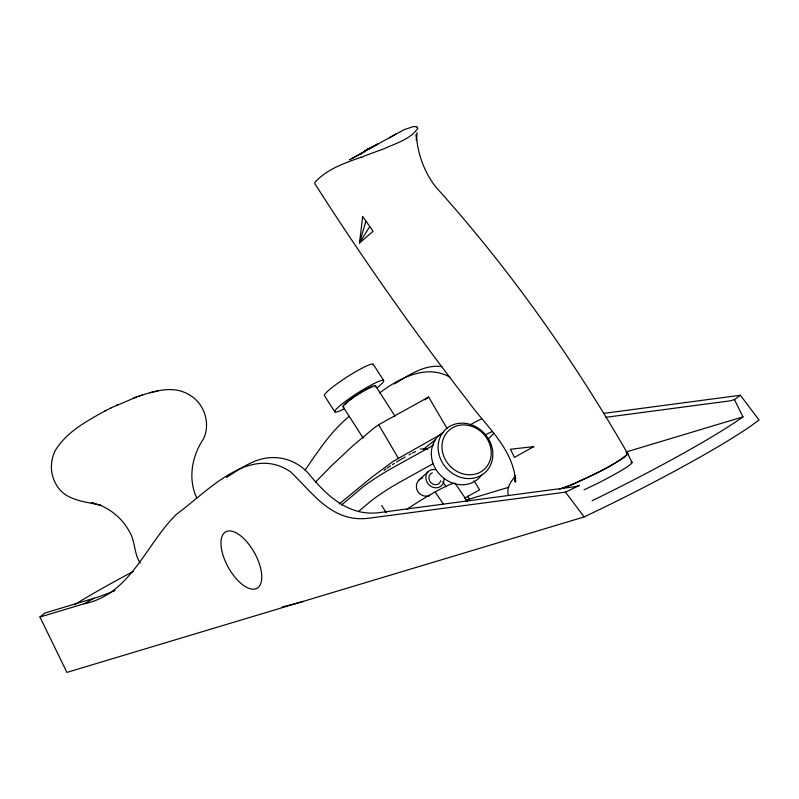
<?xml version="1.0" encoding="UTF-8"?>
<svg xmlns="http://www.w3.org/2000/svg" width="799" height="799" viewBox="0 0 799 799"><rect width="100%" height="100%" fill="white"/><g stroke="black" fill="none" stroke-linecap="round" stroke-linejoin="round"><path stroke-width="1.2" d="M515.225 476.074L514.646 481.288L515.745 477.812M372.174 147.186L404.234 129.648L413.183 126.622L416.539 126.602L417.877 128.18C410.466 139.336 396.064 143.131 384.499 148.594L364.324 155.965L361.468 157.633L360.788 157.333C344.449 163.096 327.101 169.108 315.066 182.152L314.826 183.67C362.486 258.277 413.433 330.796 467.705 400.738C485.702 426.077 513.797 448.728 515.585 482.067L515.315 476.164M416.539 126.602L416.449 127.181L416.239 126.622M417.028 132.674L416.459 140.434L416.239 134.542M365.792 221.483L359.52 242.986L373.093 231.251L362.666 216.429L359.52 242.986L369.567 226.896M305.058 470.092C318.302 451.135 331.066 431.001 349.313 416.389M515.745 475.675C511.11 481.118 505.917 488.019 508.444 495.54M487.959 439.3L494.072 433.098M315.325 482.256L331.955 465.348L353.438 445.253L373.622 428.334L378.666 424.728L428.644 397.043L446.901 428.174M423.66 449.098L435.635 439.48M418.896 480.109L428.024 471.81M364.614 151.181L365.612 150.302A46.242 21.483 61 0 1 369.028 148.604L366.951 149.842A16.13 3.486 -35.7 0 0 360.209 154.756M367.111 149.793L368.109 148.924A46.242 21.483 61 0 1 371.535 147.216L373.423 146.267A16.13 3.486 -35.7 0 1 375.989 145.288M339.156 503.999L372.184 476.943L393.038 461.432L441.637 433.927M341.453 505.068L361.518 488.199A28.424 2.737 -31.9 0 1 392.519 467.864L433.577 445.123M358.531 511.47L369.997 501.822A28.424 2.737 -31.9 0 1 400.998 481.487L433.418 463.54M603.485 413.413L740.383 395.265L759.05 420.044L751.38 425.617A183.97 16.35 -26.3 0 1 602.276 508.214L584.159 516.923L66.926 672.398L39.95 617.038L45.044 612.973L97.887 597.083L111.83 592.059M605.822 417.318L730.386 400.808L734.431 399.59L740.383 395.265M734.431 399.59L742.98 416.868L741.252 418.127A183.97 16.35 -26.3 0 1 592.149 500.713M226.536 477.442C240.799 468.354 255.67 457.348 273.348 457.587C286.242 457.467 298.546 463.05 307.455 472.269C325.303 494.072 347.215 516.184 378.157 512.768L575.49 486.611L579.535 485.393L565.492 492.144L368.159 518.301C331.875 522.446 313.398 493.672 290.746 471.949C249.428 443.655 207.59 491.705 176.739 514.047C145.817 543.989 130.726 594.486 84.045 603.784L39.95 617.038M379.465 393.058C399.011 378.287 425.927 363.735 449.907 377.098M424.848 399.8L428.644 397.043M389.572 137.798L395.855 133.823M394.396 383.959C408.798 375.33 424.099 364.214 441.827 366.611M368.738 149.213L371.245 147.745M561.687 488.479A37.623 3.336 -26.3 0 0 572.723 484.264C591.5 475.275 612.124 467.495 627.794 453.772C573.053 358.821 509.392 268.814 436.054 187.276C424.189 172.344 417.517 153.378 416.249 134.422M364.294 151.78L358.042 155.316M84.045 603.784L94.042 598.251M470.311 424.768L472.469 423.57A28.424 2.737 -31.9 0 1 481.727 418.846M464.579 498.177L479.63 489.837L474.047 480.868M466.207 500.873L469.432 499.095L467.585 496.109M355.165 156.894L357.173 155.795M106.017 410.406C87.52 420.683 67.276 431.32 55.71 449.787C50.057 460.154 49.888 473.218 55.68 483.565C64.23 500.763 84.724 501.293 100.814 505.377L91.316 502.481L93.193 503.08M351.8 158.701L354.167 157.443M104.789 411.026L111.361 407.72M112.929 591.53L115.116 590.461M376.479 144.549L377.937 143.91L349.602 159.73L350.242 159.48M111.141 407.82L136.819 396.913M116.274 405.373L117.932 404.584M572.813 484.234L584.758 478.851A40.32 3.576 -26.3 0 0 594.196 474.296L599.45 471.59A49.918 4.434 -26.3 0 0 617.897 461.373L621.542 459.155A40.32 3.586 -26.3 0 0 625.677 456.189L627.794 453.772L626.696 453.452A37.623 3.346 -26.3 0 1 627.774 453.762L632.049 462.401M572.723 484.264L559.27 489.378M360.788 157.333L361.548 157.063M138.107 396.484C154.127 391.111 172.924 385.098 188.744 394.516C203.995 402.676 210.856 422.821 203.675 438.571C191.93 455.81 187.685 478.631 196.754 498.017M133.233 398.172L142.442 394.966M465.847 500.164L508.853 487.24M625.917 452.054L742.98 416.868M282.047 607.06L303.54 601.427M150.042 392.748L153.338 392.009M154.397 391.76L158.032 390.941M420.314 448.978L427.635 449.208M99.126 504.848C111.82 509.782 122.597 519.2 129.168 531.135C135.51 540.973 133.703 553.377 140.175 563.045M565.492 492.144L584.159 516.923M467.535 501.502L455.11 483.385A40.32 3.875 -31.9 0 0 406.841 509.323M435.145 491.944L443.505 504.259M373.223 364.224L383.59 380.394M375.46 385.667L394.996 416.129M343.021 406.671L363.235 438.182M334.891 411.934L324.524 395.765A29.034 3.536 -32.7 0 1 347.675 376.569A29.034 3.536 -32.7 0 1 373.383 364.674M442.786 481.627L446.032 486.831M381.702 505.457L386.237 512.748M378.666 424.728L398.192 457.997M630.96 462.092A37.623 3.346 -26.3 0 1 629.952 464.828A40.32 3.586 -26.3 0 1 625.807 467.795A49.918 4.434 -26.3 0 1 598.461 482.946A40.32 3.576 -26.3 0 1 589.033 487.49A37.623 3.336 -26.3 0 1 584.019 489.817M74.347 604.803A163.685 14.552 -26.3 0 1 133.243 571.445M429.852 495.54A9.718 8.829 46 0 1 427.565 496.089L426.336 496.149A9.808 9.358 40.2 0 1 422.631 495.44L421.532 494.921A9.218 9.059 27 0 1 416.489 487.989L416.439 485.492A9.808 9.358 40.2 0 1 417.527 481.987L418.167 480.978A9.718 8.829 46 0 1 420.733 478.691A9.718 8.24 49.2 0 1 422.791 477.942M481.547 475.065A29.233 25.738 47.8 0 1 439.47 474.167A29.233 25.738 47.8 0 1 443.305 432.339M443.914 479.13A9.678 8.519 47.8 0 1 435.145 487.77A9.678 8.519 47.8 0 1 425.827 477.353A9.678 8.519 47.8 0 1 435.405 469.622M440.768 480.748A6.452 5.683 47.8 0 1 431.061 482.846A6.452 5.683 47.8 0 1 432.379 472.798M384.099 470.311A19.366 1.149 -30.8 0 1 385.987 468.883M387.295 467.964A19.366 1.149 -30.8 0 1 390.541 465.807M392.419 464.609A19.366 1.149 -30.8 0 1 394.426 463.35M396.524 462.062A19.366 1.149 -30.8 0 1 397.962 461.193M398.681 460.753A19.366 1.149 -30.8 0 1 402.306 458.616M403.026 458.207A19.366 1.149 -30.8 0 1 405.133 456.998M409.048 454.831A19.366 1.149 -30.8 0 1 410.786 453.902M412.334 453.103A19.366 1.149 -30.8 0 1 415.64 451.595M344.059 406.721A19.336 2.357 -32.7 0 1 358.441 393.887A19.336 2.357 -32.7 0 1 374.941 387.076M343.999 409.018A29.034 3.536 -32.7 0 1 340.494 405.243A29.034 3.536 -32.7 0 1 375.57 382.791A29.034 3.536 -32.7 0 1 377.038 387.865M344.958 404.773A17.109 2.087 -32.7 0 1 347.925 401.737M349.193 400.699A17.109 2.087 -32.7 0 1 353.937 397.203M355.735 395.974A17.109 2.087 -32.7 0 1 370.846 387.415M371.865 387.036A17.109 2.087 -32.7 0 1 372.674 386.826M486.032 434.486A28.424 2.737 -31.9 0 1 491.884 431.78M533.752 446.631L514.466 457.368L510.421 449.248L533.752 446.631M221.593 549.482A32.25 14.981 61 0 0 255.59 588.873A32.25 14.981 61 0 0 246.901 541.872A32.25 14.981 61 0 0 221.593 549.482M438.671 453.013A29.233 25.738 47.8 0 0 483.675 473.727A29.233 25.738 47.8 0 0 474.087 425.877A29.233 25.738 47.8 0 0 438.671 453.013M442.486 451.765A26.307 23.161 47.8 0 0 482.986 470.421A26.307 23.161 47.8 0 0 474.356 427.355A26.307 23.161 47.8 0 0 442.486 451.765"/></g></svg>
